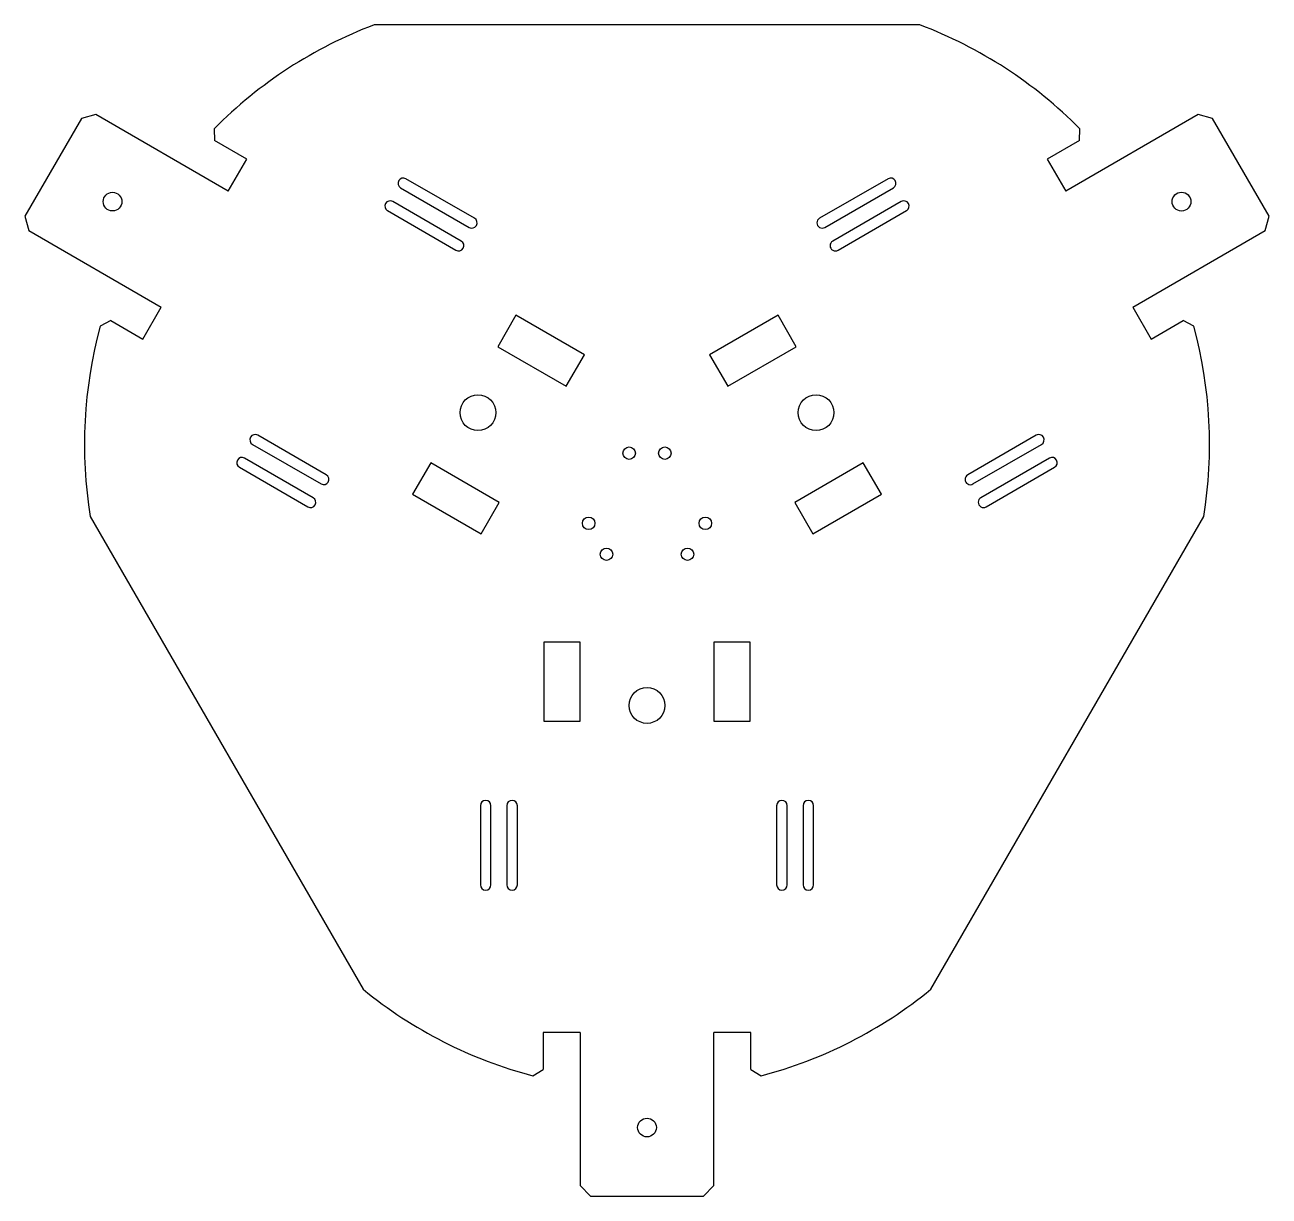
# Model space of a CAD drawing. Header units: millimetres. Extents: x -118 to 118, y -130 to 92.
import ezdxf

# ---------------------------------------------------------------- set-up
doc = ezdxf.new("R2010")
doc.units = ezdxf.units.MM

msp = doc.modelspace()

# ---------------------------------------------------------------- linework, layer by layer
at = {"color": 7, "linetype": 'Continuous', "lineweight": 25}
for p, q in [((51.73, 92), (-51.73, 92)), ((-107.23, 74.27), (-117.93, 55.73)), ((-104.5, 75), (-107.23, 74.27)), ((-79.39, 60.5), (-104.5, 75)), ((104.5, 75), (79.39, 60.5)), ((107.23, 74.27), (104.5, 75)), ((117.93, 55.73), (107.23, 74.27)), ((-82.03, 72.32), (-81.97, 70.07)), ((81.97, 70.07), (82.03, 72.32)), ((-75.89, 66.56), (-81.97, 70.07)), ((81.97, 70.07), (75.89, 66.56)), ((-79.39, 60.5), (-75.89, 66.56)), ((75.89, 66.56), (79.39, 60.5)), ((-32.71, 55.35), (-45.7, 62.85)), ((45.7, 62.85), (32.71, 55.35)), ((-46.7, 61.12), (-33.71, 53.62)), ((33.71, 53.62), (46.7, 61.12)), ((-49.2, 56.79), (-36.21, 49.29)), ((-35.21, 51.02), (-48.2, 58.52)), ((48.2, 58.52), (35.21, 51.02)), ((36.21, 49.29), (49.2, 56.79)), ((-117.93, 55.73), (-117.2, 53)), ((117.2, 53), (117.93, 55.73)), ((-117.2, 53), (-92.09, 38.5)), ((92.09, 38.5), (117.2, 53)), ((-95.59, 32.44), (-92.09, 38.5)), ((92.09, 38.5), (95.59, 32.44)), ((-101.67, 35.95), (-103.65, 34.88)), ((-101.67, 35.95), (-95.59, 32.44)), ((-24.85, 36.96), (-28.29, 31)), ((-11.86, 29.46), (-24.85, 36.96)), ((24.85, 36.96), (11.86, 29.46)), ((28.29, 31), (24.85, 36.96)), ((95.59, 32.44), (101.67, 35.95)), ((103.65, 34.88), (101.67, 35.95)), ((-28.29, 31), (-15.3, 23.5)), ((15.3, 23.5), (28.29, 31)), ((-15.3, 23.5), (-11.86, 29.46)), ((11.86, 29.46), (15.3, 23.5)), ((-60.79, 6.71), (-73.78, 14.21)), ((73.78, 14.21), (60.79, 6.71)), ((-74.78, 12.48), (-61.79, 4.98)), ((61.79, 4.98), (74.78, 12.48)), ((-63.29, 2.38), (-76.28, 9.88)), ((76.28, 9.88), (63.29, 2.38)), ((-77.28, 8.15), (-64.29, 0.65)), ((-40.99, 9), (-44.43, 3.04)), ((-28, 1.5), (-40.99, 9)), ((40.99, 9), (28, 1.5)), ((44.43, 3.04), (40.99, 9)), ((64.29, 0.65), (77.28, 8.15)), ((-44.43, 3.04), (-31.44, -4.46)), ((31.44, -4.46), (44.43, 3.04)), ((-31.44, -4.46), (-28, 1.5)), ((28, 1.5), (31.44, -4.46)), ((-105.54, -1.2), (-53.81, -90.8)), ((53.81, -90.8), (105.54, -1.2)), ((-12.7, -25), (-19.58, -25)), ((-19.58, -25), (-19.58, -40)), ((-12.7, -40), (-12.7, -25)), ((19.58, -25), (12.7, -25)), ((12.7, -25), (12.7, -40)), ((19.58, -40), (19.58, -25)), ((-19.58, -40), (-12.7, -40)), ((12.7, -40), (19.58, -40)), ((-31.58, -56), (-31.58, -71)), ((-29.58, -71), (-29.58, -56)), ((-26.58, -56), (-26.58, -71)), ((-24.58, -71), (-24.58, -56)), ((24.58, -56), (24.58, -71)), ((26.58, -71), (26.58, -56)), ((29.58, -56), (29.58, -71)), ((31.58, -71), (31.58, -56)), ((-12.7, -99), (-19.7, -99)), ((-19.7, -99), (-19.7, -106.03)), ((-12.7, -99), (-12.7, -128)), ((19.7, -99), (12.7, -99)), ((12.7, -128), (12.7, -99)), ((19.7, -106.03), (19.7, -99)), ((-21.62, -107.21), (-19.7, -106.03)), ((19.7, -106.03), (21.62, -107.21)), ((-12.7, -128), (-10.7, -130)), ((10.7, -130), (12.7, -128)), ((-10.7, -130), (10.7, -130))]:
    msp.add_line(p, q, dxfattribs=at)
for centre, radius in [((-101.32, 58.5), 1.77), ((101.32, 58.5), 1.78), ((-32.04, 18.5), 3.4), ((32.04, 18.5), 3.4), ((-3.39, 10.82), 1.18), ((3.39, 10.82), 1.18), ((-11.06, -2.47), 1.18), ((11.06, -2.47), 1.18), ((-7.67, -8.34), 1.18), ((7.67, -8.34), 1.18), ((0, -37), 3.4), ((0, -117), 1.77)]:
    msp.add_circle(centre, radius, dxfattribs=at)
for centre, radius, start, end in [((-21.65, 12.5), 85, 110.7243, 135.2663), ((21.65, 12.5), 85, 44.7337, 69.2757), ((-46.2, 61.98), 1, 60, 240), ((46.2, 61.98), 1, 300, 120), ((-48.7, 57.65), 1, 60, 240), ((48.7, 57.65), 1, 300, 120), ((-33.21, 54.48), 1, 240, 60), ((33.21, 54.48), 1, 120, 300), ((-35.71, 50.15), 1, 240, 60), ((35.71, 50.15), 1, 120, 300), ((-21.65, 12.5), 85, 164.7337, 189.2757), ((21.65, 12.5), 85, 350.7243, 15.2663), ((-74.28, 13.35), 1, 60, 240), ((74.28, 13.35), 1, 300, 120), ((-76.78, 9.02), 1, 60, 240), ((76.78, 9.02), 1, 300, 120), ((-61.29, 5.85), 1, 240, 60), ((61.29, 5.85), 1, 120, 300), ((-63.79, 1.52), 1, 240, 60), ((63.79, 1.52), 1, 120, 300), ((-30.58, -56), 1, 0, 180), ((-25.58, -56), 1, 0, 180), ((25.58, -56), 1, 0, 180), ((30.58, -56), 1, 0, 180), ((-30.58, -71), 1, 180, 0), ((-25.58, -71), 1, 180, 0), ((25.58, -71), 1, 180, 0), ((30.58, -71), 1, 180, 0), ((0, -25), 85, 230.7243, 255.2663), ((0, -25), 85, 284.7337, 309.2757)]:
    msp.add_arc(centre, radius, start, end, dxfattribs=at)

doc.saveas('drawing.dxf')
